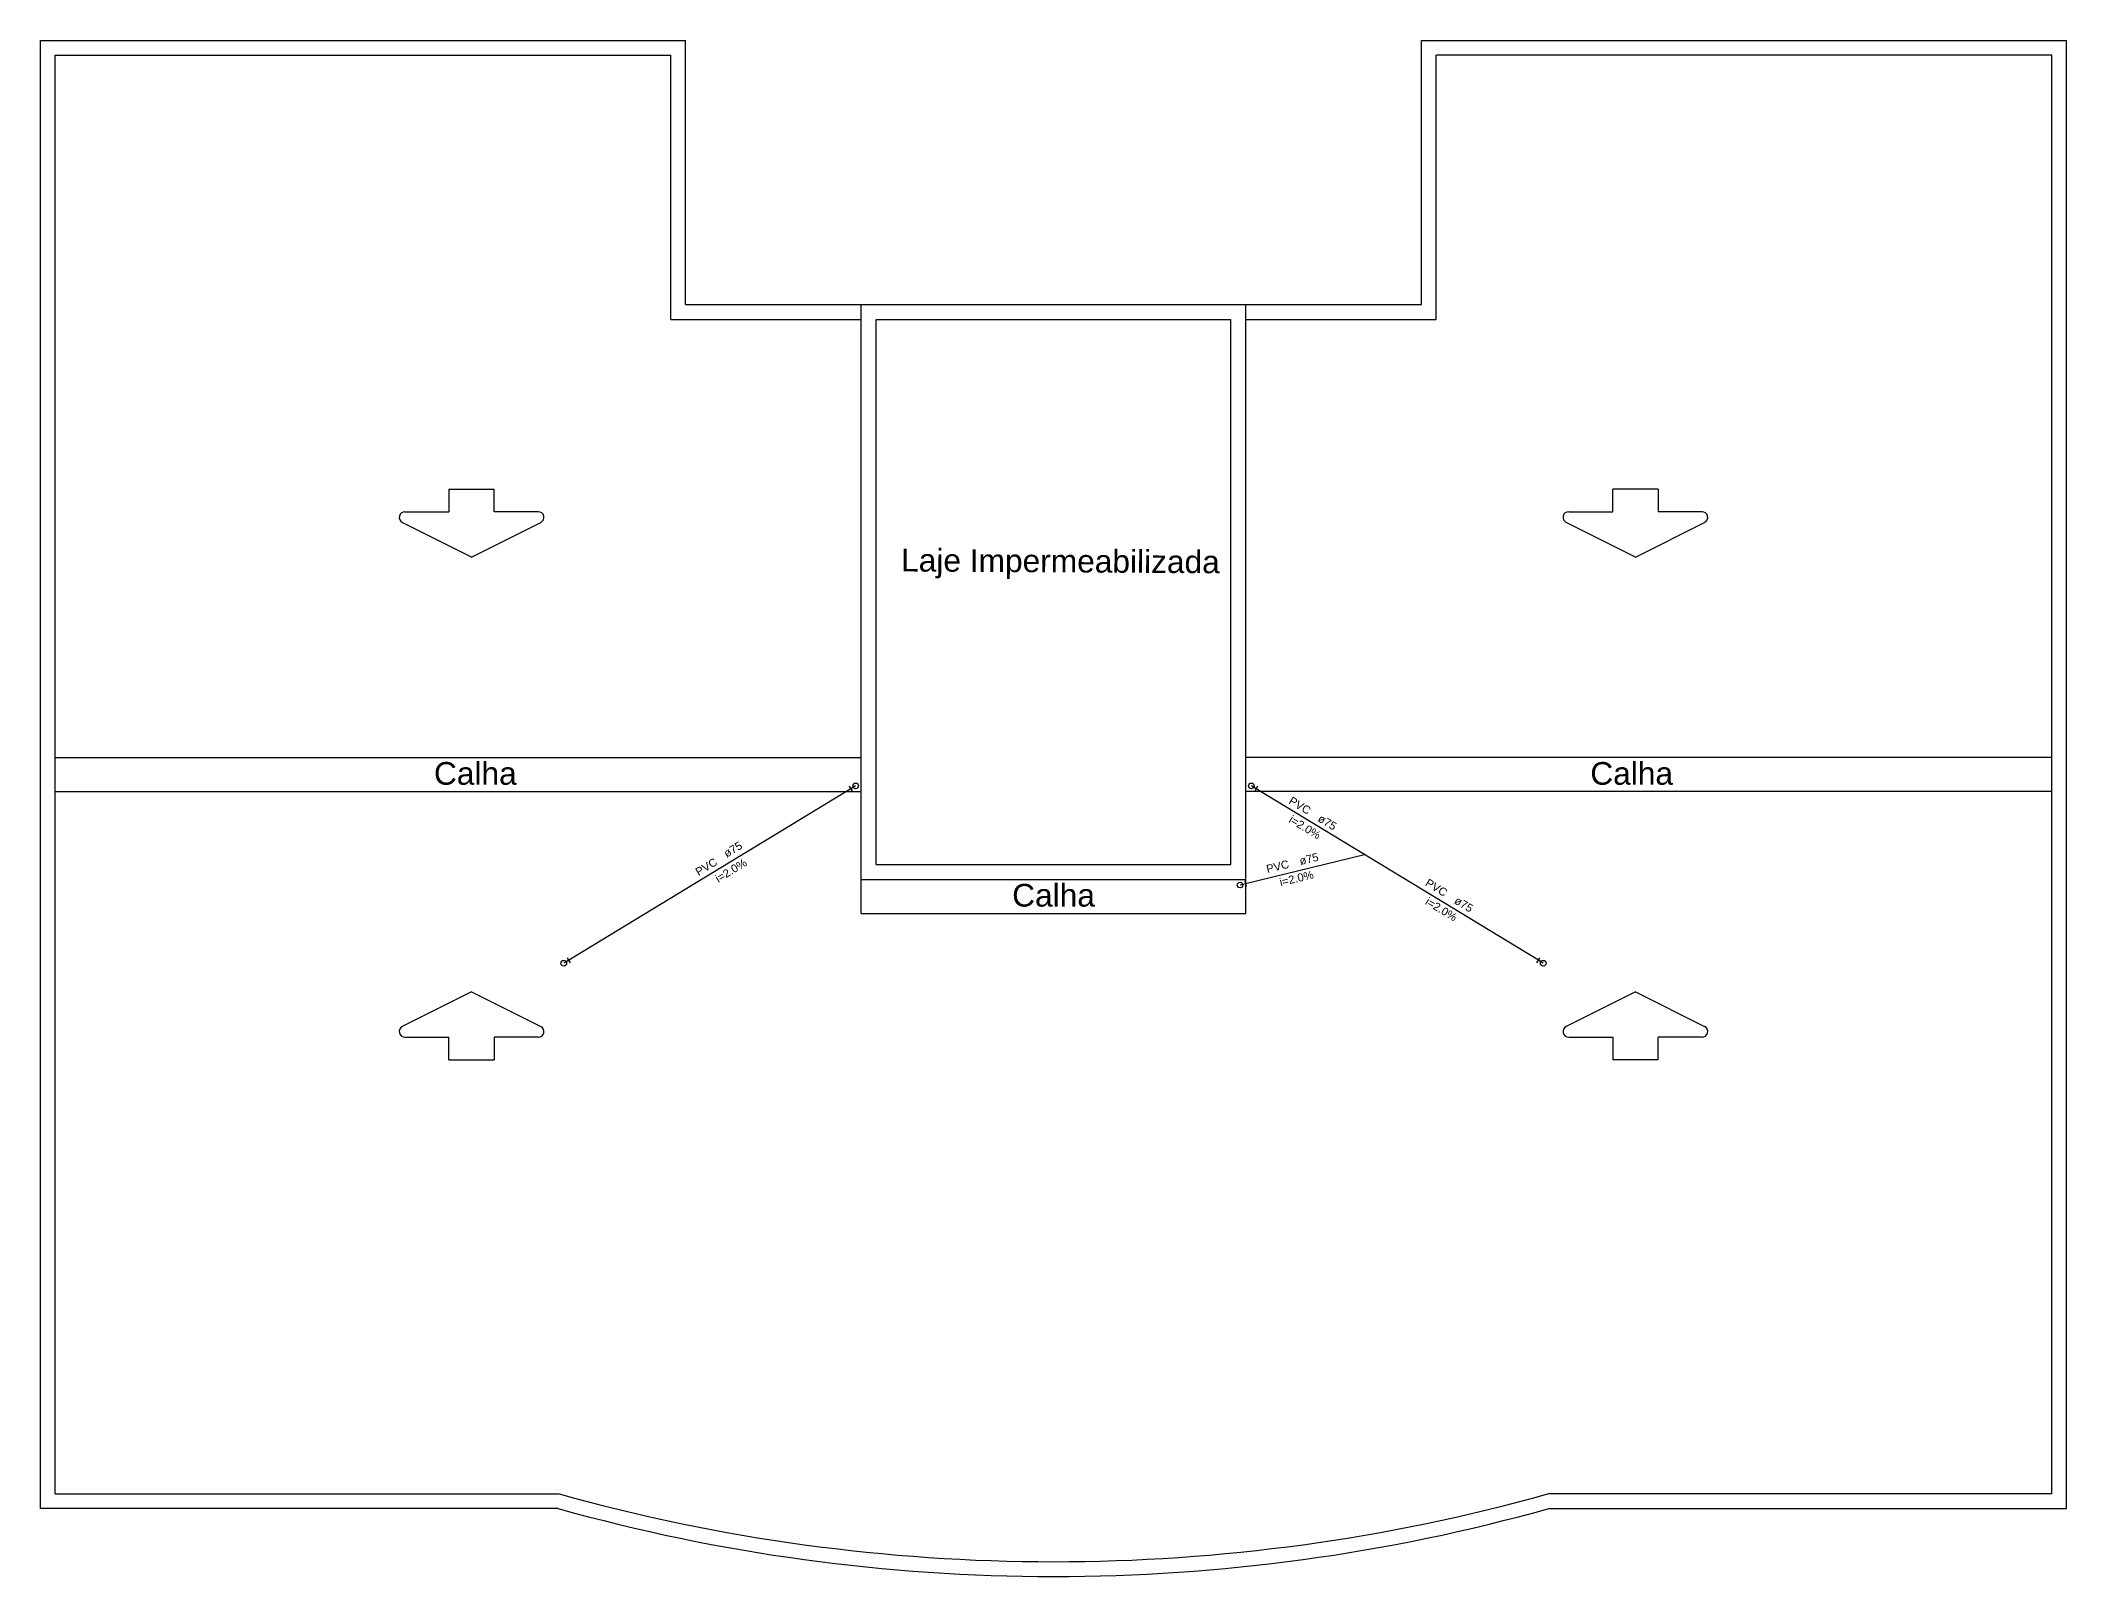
# Model space of a CAD drawing. Header units: inches. Extents: x -27 to 114, y -35 to 60.
# Drawn here: x 75.23 to 93.11, y -6.76 to 6.79 of the extents above; entities that cross this region are included whole.
import ezdxf
from ezdxf.enums import TextEntityAlignment as Align

# ---------------------------------------------------------------- set-up
doc = ezdxf.new("R2010")
doc.units = ezdxf.units.IN
doc.header["$LTSCALE"] = 10
doc.header["$MEASUREMENT"] = 0
for name, color, linetype, lineweight in [('AP-Textos tubo', 7, 'Continuous', 20), ('TQ-Colunas', 6, 'Continuous', 30), ('TQ-Tubos detalhe', 6, 'Continuous', 30), ('xparede', 7, 'Continuous', 30), ('xtexto', 7, 'Continuous', 20)]:
    doc.layers.add(name, color=color, linetype=linetype, lineweight=lineweight)
doc.layers.add('cota', color=1, linetype='Continuous')
doc.styles.add('Arial', font='arial.ttf')

msp = doc.modelspace()

# ---------------------------------------------------------------- linework, layer by layer
at = {"layer": 'cota', "color": 4}
for p, q in [((78.836, 2.834), (78.836, 2.634)), ((78.836, 2.834), (79.236, 2.834)), ((79.236, 2.634), (79.236, 2.834)), ((89.103, 2.634), (89.103, 2.834)), ((89.503, 2.834), (89.103, 2.834)), ((89.503, 2.834), (89.503, 2.634)), ((79.036, 2.234), (78.425, 2.539)), ((78.448, 2.634), (78.836, 2.634)), ((79.036, 2.234), (79.647, 2.539)), ((79.624, 2.634), (79.236, 2.634)), ((89.303, 2.234), (88.692, 2.539)), ((88.715, 2.634), (89.103, 2.634)), ((89.303, 2.234), (89.914, 2.539)), ((89.891, 2.634), (89.503, 2.634)), ((79.036, -1.603), (78.425, -1.909)), ((79.036, -1.603), (79.647, -1.909)), ((89.303, -1.603), (88.692, -1.909)), ((89.303, -1.603), (89.914, -1.909)), ((78.448, -2.003), (78.836, -2.003)), ((78.836, -2.203), (78.836, -2.003)), ((79.624, -2.003), (79.236, -2.003)), ((79.236, -2.003), (79.236, -2.203)), ((88.715, -2.003), (89.103, -2.003)), ((89.103, -2.003), (89.103, -2.203)), ((89.503, -2.203), (89.503, -2.003)), ((89.891, -2.003), (89.503, -2.003)), ((78.836, -2.203), (79.236, -2.203)), ((89.503, -2.203), (89.103, -2.203))]:
    msp.add_line(p, q, dxfattribs=at)
for centre, start, end in [((78.448, 2.584), 89.986, 243.4303), ((79.624, 2.584), 296.5682, 90.014), ((88.715, 2.584), 89.986, 243.4318), ((89.891, 2.584), 296.5697, 90.014), ((78.448, -1.953), 116.5697, 270.014), ((79.624, -1.953), 269.986, 63.4318), ((88.715, -1.953), 116.5682, 270.014), ((89.891, -1.953), 269.986, 63.4303)]:
    msp.add_arc(centre, 0.05, start, end, dxfattribs=at)
at = {"layer": 'TQ-Colunas', "linetype": 'Continuous'}
for p, q in [((82.395, 0.168), (82.369, 0.211)), ((85.97, 0.211), (85.945, 0.168)), ((85.857, -0.624), (85.869, -0.672)), ((79.879, -1.302), (79.905, -1.345)), ((88.434, -1.345), (88.46, -1.302))]:
    msp.add_line(p, q, dxfattribs=at)
for centre in [(82.424, 0.215), (85.915, 0.215), (85.815, -0.66), (79.849, -1.35), (88.49, -1.35)]:
    msp.add_circle(centre, 0.025, dxfattribs=at)
at = {"layer": 'TQ-Tubos detalhe'}
for p, q in [((82.382, 0.189), (79.87, -1.337)), ((82.424, 0.215), (82.382, 0.189)), ((85.958, 0.189), (85.915, 0.215)), ((88.447, -1.324), (85.958, 0.189)), ((86.914, -0.392), (85.863, -0.648)), ((85.863, -0.648), (85.815, -0.66)), ((79.87, -1.337), (79.849, -1.35)), ((88.49, -1.35), (88.447, -1.324))]:
    msp.add_line(p, q, dxfattribs=at)
at = {"layer": 'xparede', "color": 7}
for p, q in [((75.233, -6.161), (75.233, 6.791)), ((75.233, 6.791), (80.924, 6.791)), ((75.363, -6.031), (75.363, 6.661)), ((75.363, 6.661), (80.794, 6.661)), ((80.794, 4.331), (80.794, 6.661)), ((80.924, 4.461), (80.924, 6.791)), ((87.415, 6.791), (93.106, 6.791)), ((87.415, 4.461), (87.415, 6.791)), ((87.545, 4.331), (87.545, 6.661)), ((92.976, 6.661), (87.545, 6.661)), ((92.976, -6.031), (92.976, 6.661)), ((93.106, -6.161), (93.106, 6.791)), ((80.794, 4.331), (82.474, 4.331)), ((80.924, 4.461), (82.474, 4.461)), ((85.865, 4.461), (87.415, 4.461)), ((85.865, 4.331), (87.545, 4.331)), ((75.363, 0.465), (82.474, 0.465)), ((92.976, 0.465), (85.865, 0.465)), ((75.363, 0.165), (82.474, 0.165)), ((92.976, 0.165), (85.865, 0.165)), ((82.474, -0.91), (82.474, -0.61)), ((85.865, -0.91), (85.865, -0.61)), ((82.474, -0.91), (85.865, -0.91)), ((75.363, -6.031), (79.799, -6.031)), ((92.976, -6.031), (88.54, -6.031)), ((79.799, -6.161), (75.233, -6.161)), ((88.54, -6.161), (93.106, -6.161))]:
    msp.add_line(p, q, dxfattribs=at)
at = {"layer": 'xparede', "color": 6}
for p, q in [((82.474, -0.61), (82.474, 4.461)), ((82.474, 4.461), (85.865, 4.461)), ((82.604, -0.48), (82.604, 4.331)), ((82.604, 4.331), (85.735, 4.331)), ((85.735, -0.48), (85.735, 4.331)), ((85.865, -0.61), (85.865, 4.461)), ((82.604, -0.48), (85.735, -0.48)), ((82.474, -0.61), (85.865, -0.61))]:
    msp.add_line(p, q, dxfattribs=at)
at = {"layer": 'xparede', "color": 7}
for centre, radius, start, end in [((84.17, 9.586), 16.216, 254.3642, 285.6358), ((84.17, 9.456), 16.217, 254.3644, 285.6356)]:
    msp.add_arc(centre, radius, start, end, dxfattribs=at)

# ---------------------------------------------------------------- texts
at = {"layer": 'AP-Textos tubo', "char_height": 0.0706, "line_spacing_factor": 0.798, "style": 'Arial'}
for s, insert, width, attachment_point, rotation in [('PVC', (86.411, -0.042), 0.21018, 9, 328.7115), ('i=2.0%', (86.369, -0.181), 0.31539, 8, 328.7115), ('ø75', (86.493, -0.094), 0.23299, 7, 328.7115), ('ø75', (81.288, -0.421), 0.23299, 7, 31.2885), ('PVC', (81.212, -0.477), 0.21018, 9, 31.2885), ('i=2.0%', (81.343, -0.563), 0.31539, 8, 31.2885), ('PVC', (86.254, -0.507), 0.21018, 9, 13.7115), ('i=2.0%', (86.322, -0.636), 0.31539, 8, 13.7115), ('ø75', (86.349, -0.486), 0.23299, 7, 13.7115), ('PVC', (87.615, -0.766), 0.21018, 9, 328.7115), ('i=2.0%', (87.572, -0.905), 0.31539, 8, 328.7115), ('ø75', (87.697, -0.818), 0.23299, 7, 328.7115)]:
    msp.add_mtext(s, dxfattribs=dict(at, insert=insert, width=width, attachment_point=attachment_point, rotation=rotation))
at = {"layer": 'xtexto', "style": 'Arial'}
for s, height, rotation, p in [('Laje Impermeabilizada', 0.20003, 359.6692, (84.23, 2.039)), ('Calha', 0.2, 360, (79.069, 0.165)), ('Calha', 0.2, 360, (89.27, 0.165)), ('Calha', 0.2, 360, (84.17, -0.91))]:
    msp.add_text(s, height=height, rotation=rotation, dxfattribs=at).set_placement(p, align=Align.BOTTOM_CENTER)

doc.saveas('drawing.dxf')
